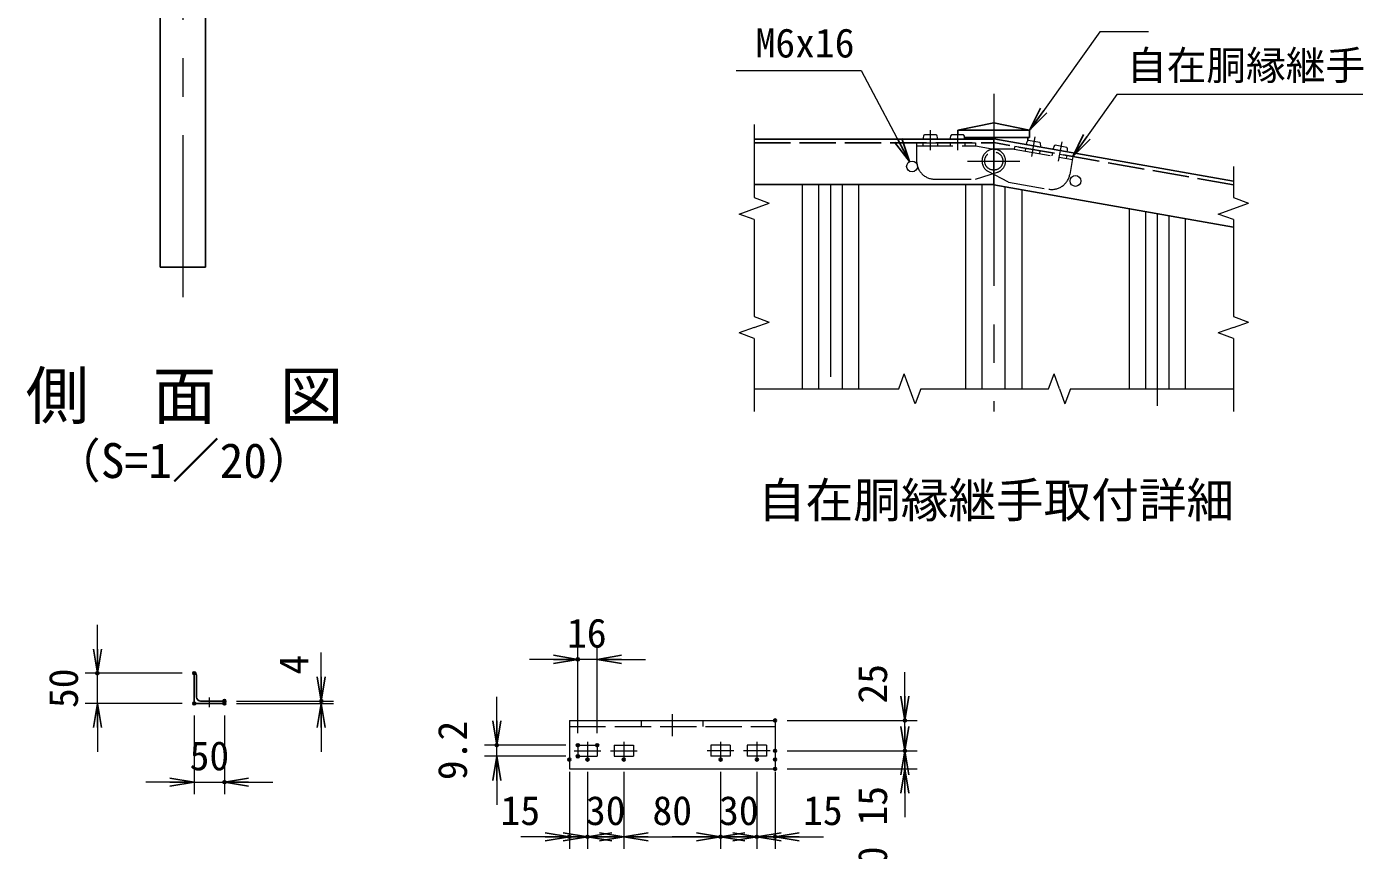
# Model space of a CAD drawing. Units: millimetres, scale not verified, with parts at other scales. Extents: x -4200 to 4200, y -2970 to 2970.
# Drawn here: x -227 to 1982, y -1121 to 240 of the extents above; entities that cross this region are included whole.
import ezdxf
from ezdxf.enums import TextEntityAlignment as Align

# ---------------------------------------------------------------- set-up
doc = ezdxf.new("R2010")
doc.units = ezdxf.units.MM
doc.header["$LTSCALE"] = 10
doc.header["$PDMODE"] = 32
doc.header["$PDSIZE"] = 5
doc.linetypes.add('DASHED', pattern=[7.5, 6, -1.5])
doc.linetypes.add('USER1', pattern=[50.8, 31.75, -6.35, 6.35, -6.35])
for name, color, linetype, lineweight in [('0-0_D-BMK', 2, 'USER1', 13), ('0-2_D-STR1', 1, 'Continuous', 25), ('0-3_D-STR3', 3, 'Continuous', 13), ('0-4_D-STR2', 7, 'DASHED', 13), ('0-5_0', 7, 'Continuous', 25), ('0-6_D-STR-DIM', 7, 'Continuous', 13), ('0-8_D-TTL-TXT', 7, 'Continuous', 25), ('0-9_D-STR-TXT', 7, 'Continuous', 13)]:
    doc.layers.add(name, color=color, linetype=linetype, lineweight=lineweight)
doc.layers.add('0-7_Defpoints', color=8, linetype='Continuous')
doc.styles.add('ＭＳ ゴシック', font='')
doc.styles.get('ＭＳ ゴシック').set_extended_font_data('MS Gothic')

# ---------------------------------------------------------------- blocks, each defined once
blk = doc.blocks.new('_Open')
at = {"layer": '0-5_0'}
blk.add_line((-10, 1.667), (0, 0), dxfattribs=at)
blk.add_lwpolyline([(-10, -1.667), (0, 0), (-10, 0)], dxfattribs=at)
blk = doc.blocks.new('L50x4')
at = {"layer": '0-5_0'}
for p, q in [((-213.1, 216.9), (-213.1, -148.1)), ((-148.1, -213.1), (216.9, -213.1))]:
    blk.add_line(p, q, dxfattribs=at)
blk.add_lwpolyline([(-243.1, 246.9), (-253.1, 246.9), (-253.1, -253.1), (246.9, -253.1), (246.9, -243.1)], dxfattribs=at)
for centre, radius, start, end in [((-243.1, 216.9), 30, 0, 90), ((-148.1, -148.1), 65, 180, 270), ((216.9, -243.1), 30, 0, 90)]:
    blk.add_arc(centre, radius, start, end, dxfattribs=at)

msp = doc.modelspace()

# ---------------------------------------------------------------- linework, layer by layer
at = {"layer": '0-0_D-BMK'}
for p, q in [((31.23, 2093.04), (31.23, -206.96)), ((1371.43, 129.25), (1371.43, -395.75)), ((1266.43, 69.25), (1266.43, 36.25)), ((1311.43, 69.25), (1311.43, 36.25)), ((1439.38, 58.06), (1433.65, 25.56)), ((1483.7, 50.24), (1477.97, 17.75)), ((1328.02, 18.25), (1414.68, 18.25)), ((1101.43, -20.75), (1101.43, -395.75)), ((1641.43, -68.96), (1641.43, -395.75)), ((74.98, -868.46), (74.98, -884.46)), ((839.98, -895.95), (839.98, -932.25)), ((699.98, -942.03), (699.98, -971.23)), ((759.98, -942.03), (759.98, -971.23)), ((919.98, -942.03), (919.98, -971.23)), ((979.98, -942.03), (979.98, -971.23)), ((677.98, -956.63), (721.98, -956.63)), ((737.98, -956.63), (781.98, -956.63)), ((941.98, -956.63), (897.98, -956.63)), ((1001.98, -956.63), (957.98, -956.63))]:
    msp.add_line(p, q, dxfattribs=at)
at = {"layer": '0-2_D-STR1'}
for p, q in [((-6.27, 2045.04), (-6.27, -156.96)), ((68.73, 2045.04), (68.73, -156.96)), ((1312.18, 69.25), (1430.68, 69.25)), ((1430.68, 69.25), (1430.68, 57.25)), ((975.44, 54.25), (1371.43, 54.25)), ((1323.23, 57.25), (1430.68, 57.25)), ((1767.67, -15.06), (1371.43, 54.81)), ((1371.43, 54.81), (1371.43, -21.35)), ((1371.43, 54.25), (1371.43, -20.75)), ((1427.68, 57.25), (1427.68, 51.85)), ((975.43, -20.75), (1371.43, -20.75)), ((1767.51, -91.19), (1371.43, -21.35)), ((-6.27, -156.96), (68.73, -156.96))]:
    msp.add_line(p, q, dxfattribs=at)
at = {"layer": '0-2_D-STR1', "linetype": 'DASHED'}
for p, q in [((975.44, 48.25), (1371.43, 48.25)), ((1767.43, -21.11), (1371.43, 48.71))]:
    msp.add_line(p, q, dxfattribs=at)
at = {"layer": '0-2_D-STR1'}
msp.add_lwpolyline([(1430.68, 69.25), (1371.43, 81.25), (1312.18, 69.25), (1312.18, 61.45)], dxfattribs=at)
at = {"layer": '0-3_D-STR3', "linetype": 'DASHED'}
for p, q in [((1243.93, 48.25), (1341.43, 48.25)), ((1243.93, 48.25), (1243.93, 18.25)), ((1254.43, 48.25), (1254.43, 43.45)), ((1278.43, 48.25), (1278.43, 43.45)), ((1299.43, 48.25), (1299.43, 43.45)), ((1323.43, 48.25), (1323.43, 43.45)), ((1341.43, 48.25), (1341.43, 43.45)), ((1243.93, 43.45), (1341.43, 43.45)), ((1341.43, 43.45), (1374.88, 37.45)), ((1405.35, 37.86), (1371.37, 37.75)), ((1406.19, 42.59), (1405.35, 37.86)), ((1405.35, 37.86), (1501.37, 20.93)), ((1406.19, 42.59), (1502.21, 25.66)), ((1423.91, 39.46), (1423.08, 34.73)), ((1447.55, 35.29), (1446.72, 30.57)), ((1468.23, 31.65), (1467.4, 26.92)), ((1491.87, 27.48), (1491.03, 22.75)), ((1502.21, 25.66), (1497, -3.89)), ((1395.77, -16.5), (1362.39, 0.98)), ((1273.93, -11.75), (1341.43, -11.75)), ((1341.43, -11.75), (1377.34, -0.33)), ((1395.77, -16.5), (1462.24, -28.22)), ((669.98, -916.63), (1009.98, -916.63)), ((788.98, -916.63), (788.98, -906.63)), ((890.98, -916.63), (890.98, -906.63))]:
    msp.add_line(p, q, dxfattribs=at)
at = {"layer": '0-3_D-STR3'}
for p, q in [((1278.43, 54.25), (1254.43, 54.25)), ((1276.18, 61.45), (1256.68, 61.45)), ((1323.43, 54.25), (1299.43, 54.25)), ((1321.18, 61.45), (1301.68, 61.45)), ((1448.59, 41.2), (1424.96, 45.37)), ((1447.63, 48.68), (1428.42, 52.07)), ((1491.94, 40.87), (1472.74, 44.26)), ((1492.91, 33.39), (1469.27, 37.56)), ((669.98, -906.63), (1009.98, -906.63)), ((669.98, -906.63), (669.98, -986.63)), ((1009.98, -906.63), (1009.98, -986.63)), ((683.98, -947.43), (683.98, -965.83)), ((683.98, -947.43), (715.98, -947.43)), ((715.98, -947.43), (715.98, -965.83)), ((743.98, -947.43), (775.98, -947.43)), ((743.98, -947.43), (743.98, -965.83)), ((775.98, -947.43), (775.98, -965.83)), ((903.98, -947.43), (903.98, -965.83)), ((935.98, -947.43), (903.98, -947.43)), ((935.98, -947.43), (935.98, -965.83)), ((995.98, -947.43), (963.98, -947.43)), ((963.98, -947.43), (963.98, -965.83)), ((995.98, -947.43), (995.98, -965.83)), ((683.98, -965.83), (715.98, -965.83)), ((743.98, -965.83), (775.98, -965.83)), ((935.98, -965.83), (903.98, -965.83)), ((995.98, -965.83), (963.98, -965.83)), ((669.98, -986.63), (1009.98, -986.63))]:
    msp.add_line(p, q, dxfattribs=at)
at = {"layer": '0-3_D-STR3', "linetype": 'DASHED'}
msp.add_circle((1371.35, 18.25), 15, dxfattribs=at)
msp.add_circle((1371.35, 18.25), 15, dxfattribs=at)
at = {"layer": '0-3_D-STR3'}
for centre in [(1236.43, 9.25), (1506.43, -14.69)]:
    msp.add_circle(centre, 9, dxfattribs=at)
at = {"layer": '0-3_D-STR3', "linetype": 'DASHED'}
for centre, radius, start, end in [((1371.43, 18.25), 19.5, 90.18177, 242.36255), ((1371.43, 18.25), 19.5, 287.63745, 79.81823), ((1273.93, 18.25), 30, 180, 270), ((1467.45, 1.32), 30, 260, 350)]:
    msp.add_arc(centre, radius, start, end, dxfattribs=at)
at = {"layer": '0-3_D-STR3'}
for centre, major_axis, start_param, end_param in [((1256.68, 54.25), (0, -7.2), 3.1415927, 4.712389), ((1276.18, 54.25), (0, -7.2), 1.5707963, 3.1415927), ((1301.68, 54.25), (0, -7.2), 3.1415927, 4.712389), ((1321.18, 54.25), (0, -7.2), 1.5707963, 3.1415927), ((1427.17, 44.98), (-1.25, -7.09), 3.1415927, 4.712389), ((1446.38, 41.59), (-1.25, -7.09), 1.5707963, 3.1415927), ((1471.49, 37.17), (-1.25, -7.09), 3.1415927, 4.712389), ((1490.69, 33.78), (-1.25, -7.09), 1.5707963, 3.1415927)]:
    msp.add_ellipse(centre, major_axis=major_axis, ratio=0.3125, start_param=start_param, end_param=end_param, dxfattribs=at)
at = {"layer": '0-4_D-STR2', "linetype": 'Continuous'}
for p, q in [((1054.93, -20.75), (1054.93, -358.4)), ((1081.93, -20.75), (1081.93, -358.42)), ((1120.93, -20.75), (1120.93, -358.44)), ((1147.93, -20.75), (1147.93, -358.45)), ((1324.93, -20.75), (1324.93, -358.37)), ((1351.93, -20.75), (1351.93, -358.36)), ((1389.43, -24.52), (1389.43, -358.35)), ((1417.93, -29.55), (1417.93, -358.35)), ((1594.93, -60.76), (1594.93, -358.3)), ((1621.93, -65.52), (1621.93, -358.29)), ((1660.93, -72.4), (1660.93, -358.28)), ((1687.93, -77.16), (1687.93, -358.27))]:
    msp.add_line(p, q, dxfattribs=at)
at = {"layer": '0-6_D-STR-DIM'}
for p, q in [((975.44, 78.43), (975.43, -42.23)), ((1767.43, 9.16), (1767.43, -42.23)), ((975.43, -42.23), (1000.36, -51.31)), ((1767.43, -42.23), (1792.36, -51.31)), ((950.51, -69.45), (1000.36, -51.31)), ((1742.51, -69.45), (1792.36, -51.31)), ((975.43, -78.52), (950.51, -69.45)), ((975.52, -78.55), (975.43, -238.79)), ((1767.43, -78.52), (1742.51, -69.45)), ((1767.43, -78.52), (1767.43, -238.79)), ((975.43, -238.79), (1000.36, -247.87)), ((1767.43, -238.79), (1792.36, -247.87)), ((975.43, -256.94), (950.51, -266.01)), ((975.43, -256.94), (1000.36, -247.87)), ((1767.43, -256.94), (1742.51, -266.01)), ((1767.43, -256.94), (1792.36, -247.87)), ((975.43, -275.08), (950.51, -266.01)), ((975.43, -275.08), (975.43, -395.75)), ((1767.43, -275.08), (1742.51, -266.01)), ((1767.43, -275.08), (1767.43, -395.75)), ((1214.42, -358.48), (1223.49, -333.56)), ((1241.65, -383.4), (1223.49, -333.56)), ((1461.89, -358.41), (1470.96, -333.49)), ((1480.04, -358.41), (1470.96, -333.49)), ((975.43, -358.36), (1214.42, -358.48)), ((1250.71, -358.47), (1241.65, -383.4)), ((1250.74, -358.39), (1371.4, -358.36)), ((1371.4, -358.36), (1461.92, -358.33)), ((1480.04, -358.41), (1489.11, -383.33)), ((1498.18, -358.4), (1489.11, -383.33)), ((1498.21, -358.32), (1767.43, -358.24)), ((-110.02, -788.46), (-110.02, -748.46)), ((259.98, -834.46), (259.98, -794.46)), ((683.98, -927.43), (683.98, -785.51)), ((715.98, -927.43), (715.98, -785.51)), ((643.98, -805.51), (603.98, -805.51)), ((715.98, -805.51), (683.98, -805.51)), ((755.98, -805.51), (795.98, -805.51)), ((29.98, -828.46), (-130.02, -828.46)), ((-110.02, -878.46), (-110.02, -828.46)), ((1224.54, -866.63), (1224.54, -826.63)), ((29.98, -878.46), (-130.02, -878.46)), ((119.98, -874.46), (279.98, -874.46)), ((119.98, -878.46), (279.98, -878.46)), ((259.98, -878.46), (259.98, -874.46)), ((549.98, -907.43), (549.98, -867.43)), ((1224.54, -916.63), (1224.54, -876.63)), ((49.98, -898.46), (49.98, -1028.46)), ((99.98, -898.46), (99.98, -1028.46)), ((-110.02, -918.46), (-110.02, -958.46)), ((259.98, -918.46), (259.98, -958.46)), ((1029.98, -906.63), (1244.54, -906.63)), ((1224.54, -956.63), (1224.54, -906.63)), ((663.98, -947.43), (529.98, -947.43)), ((549.98, -965.83), (549.98, -947.43)), ((663.98, -965.83), (529.98, -965.83)), ((1029.98, -956.63), (1244.54, -956.63)), ((1029.98, -956.63), (1244.54, -956.63)), ((1224.54, -986.63), (1224.54, -956.63)), ((669.98, -991.23), (669.98, -1118.91)), ((699.98, -991.23), (699.98, -1118.91)), ((699.98, -991.23), (699.98, -1118.91)), ((759.98, -991.23), (759.98, -1118.91)), ((759.98, -991.23), (759.98, -1118.91)), ((919.98, -991.23), (919.98, -1118.91)), ((919.98, -991.23), (919.98, -1118.91)), ((979.98, -991.23), (979.98, -1118.91)), ((979.98, -991.23), (979.98, -1118.91)), ((1009.98, -991.23), (1009.98, -1118.91)), ((1029.98, -986.63), (1244.54, -986.63)), ((9.98, -1008.46), (-30.02, -1008.46)), ((49.98, -1008.46), (99.98, -1008.46)), ((139.98, -1008.46), (179.98, -1008.46)), ((549.98, -1005.83), (549.98, -1045.83)), ((1224.54, -996.63), (1224.54, -1036.63)), ((1224.54, -1026.63), (1224.54, -1066.63)), ((629.98, -1098.91), (589.98, -1098.91)), ((659.98, -1098.91), (619.98, -1098.91)), ((699.98, -1098.91), (669.98, -1098.91)), ((719.98, -1098.91), (679.98, -1098.91)), ((759.98, -1098.91), (699.98, -1098.91)), ((739.98, -1098.91), (779.98, -1098.91)), ((759.98, -1098.91), (919.98, -1098.91)), ((799.98, -1098.91), (839.98, -1098.91)), ((879.98, -1098.91), (839.98, -1098.91)), ((939.98, -1098.91), (899.98, -1098.91)), ((919.98, -1098.91), (979.98, -1098.91)), ((959.98, -1098.91), (999.98, -1098.91)), ((979.98, -1098.91), (1009.98, -1098.91)), ((1019.98, -1098.91), (1059.98, -1098.91)), ((1049.98, -1098.91), (1089.98, -1098.91))]:
    msp.add_line(p, q, dxfattribs=at)
at = {"layer": '0-7_Defpoints'}
for p in [(683.98, -805.51), (-110.02, -828.46), (49.98, -828.46), (49.98, -878.46), (49.98, -878.46), (99.98, -874.46), (99.98, -878.46), (99.98, -878.46), (259.98, -874.46), (1009.98, -906.63), (1224.54, -906.63), (549.98, -947.43), (683.98, -947.43), (683.98, -947.43), (715.98, -947.43), (669.98, -971.23), (683.98, -965.83), (699.98, -971.23), (759.98, -971.23), (919.98, -971.23), (979.98, -971.23), (1009.98, -956.63), (1009.98, -971.23), (1224.54, -956.63), (1009.98, -986.63), (99.98, -1008.46), (669.98, -1098.91), (699.98, -1098.91), (919.98, -1098.91), (979.98, -1098.91), (1009.98, -1098.91)]:
    msp.add_point(p, dxfattribs=at)
at = {"layer": '0-9_D-STR-TXT'}
for points in [[(1626.96, 231.85), (1546.68, 231.85), (1431.85, 70.88)], [(945.65, 167.9), (1152.33, 167.9), (1231.28, 18.97)], [(1981.4, 127.98), (1574.65, 127.98), (1503.36, 27.29)]]:
    msp.add_lwpolyline(points, dxfattribs=at)

# ---------------------------------------------------------------- block references
at = {"layer": '0-2_D-STR1', "xscale": -0.1, "yscale": 0.1, "rotation": 270}
msp.add_blockref('L50x4', (75.29, -853.15), dxfattribs=at)
at = {"layer": '0-6_D-STR-DIM', "xscale": 4, "yscale": 4}
for p, rotation in [((-110.02, -828.46), 270), ((715.98, -805.51), 180), ((259.98, -874.46), 270), ((-110.02, -878.46), 90), ((259.98, -878.46), 90), ((1224.54, -906.63), 270), ((549.98, -947.43), 270), ((1224.54, -956.63), 270), ((549.98, -965.83), 90), ((1224.54, -956.63), 90), ((1224.54, -986.63), 90), ((99.98, -1008.46), 180), ((699.98, -1098.91), 180), ((759.98, -1098.91), 180), ((919.98, -1098.91), 180), ((979.98, -1098.91), 180), ((1009.98, -1098.91), 180)]:
    msp.add_blockref('_Open', p, dxfattribs=dict(at, rotation=rotation))
for p in [(683.98, -805.51), (49.98, -1008.46), (669.98, -1098.91), (699.98, -1098.91), (759.98, -1098.91), (919.98, -1098.91), (979.98, -1098.91)]:
    msp.add_blockref('_Open', p, dxfattribs=at)
at = {"layer": '0-9_D-STR-TXT', "xscale": 4, "yscale": 4}
for p, rotation in [((1430.68, 69.25), 234.49693), ((1232.22, 17.2), 297.9282), ((1502.21, 25.66), 234.70361)]:
    msp.add_blockref('_Open', p, dxfattribs=dict(at, rotation=rotation))

# ---------------------------------------------------------------- texts
at = {"layer": '0-6_D-STR-DIM', "style": 'ＭＳ ゴシック'}
for s, p in [('16', (666.1, -800.5)), ('50', (42.36, -1003.39)), ('15', (556.23, -1093.89)), ('30', (697.35, -1093.89)), ('80', (807.35, -1093.89)), ('30', (917.35, -1093.89)), ('15', (1056.23, -1093.89))]:
    msp.add_text(s, height=48.09, dxfattribs=at).set_placement(p, align=Align.BOTTOM_LEFT)
for s, p in [('4', (253.14, -830.58)), ('25', (1209.52, -878.73)), ('50', (-127.68, -886.08)), ('9.2', (515.23, -1005.23)), ('15', (1209.52, -1080.38)), ('20', (1209.52, -1180.29))]:
    msp.add_text(s, height=48.09, rotation=90, dxfattribs=at).set_placement(p, align=Align.BOTTOM_LEFT)
at = {"layer": '0-8_D-TTL-TXT', "style": 'ＭＳ ゴシック'}
for s, height, p in [('側\u3000面\u3000図', 76.98, (-228.67, -431.1)), ('（S=1／20）', 57.7, (-183.18, -523.08)), ('自在胴縁継手取付詳細', 57.7, (981.6, -588.51))]:
    msp.add_text(s, height=height, dxfattribs=at).set_placement(p, align=Align.BOTTOM_LEFT)
at = {"layer": '0-9_D-STR-TXT', "style": 'ＭＳ ゴシック'}
for s, p in [('M6x16', (977.68, 174.96)), ('自在胴縁継手', (1591.56, 137.86))]:
    msp.add_text(s, height=48.09, dxfattribs=at).set_placement(p, align=Align.BOTTOM_LEFT)

doc.saveas('drawing.dxf')
